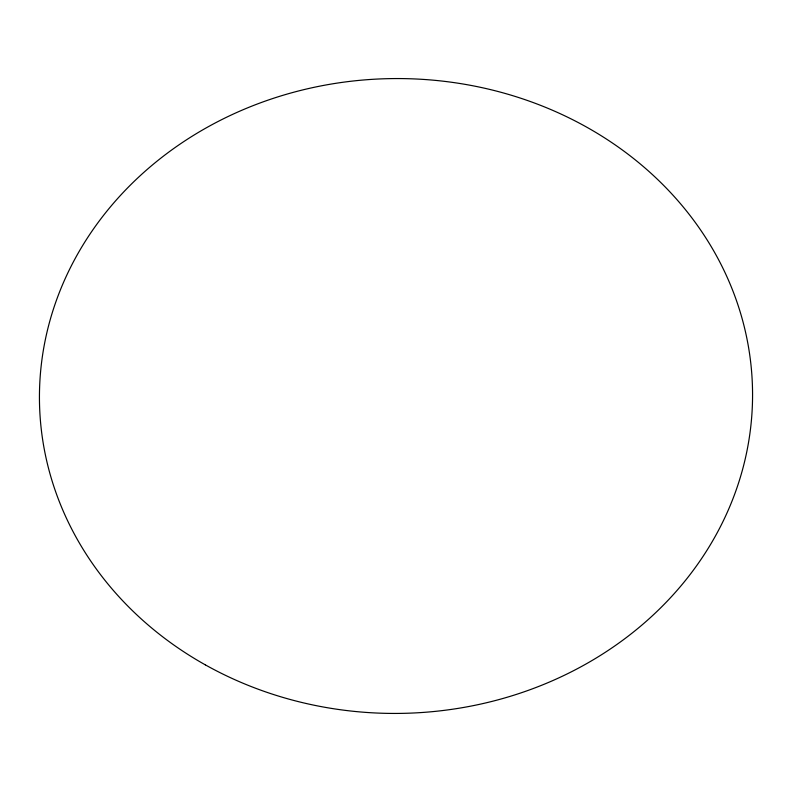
<?xml version="1.0" encoding="UTF-8"?>
<svg xmlns="http://www.w3.org/2000/svg" width="792" height="792" viewBox="0 0 792 792"><rect width="100%" height="100%" fill="white"/><g stroke="black" fill="none" stroke-linecap="round" stroke-linejoin="round"><path stroke-width="1.19" d="M205.336 664.864A356.578 317.434 -0.9 0 0 752.271 407.722A356.578 317.434 -0.9 0 0 230.393 115.414A356.578 317.434 -0.9 0 0 205.336 664.864"/></g></svg>
